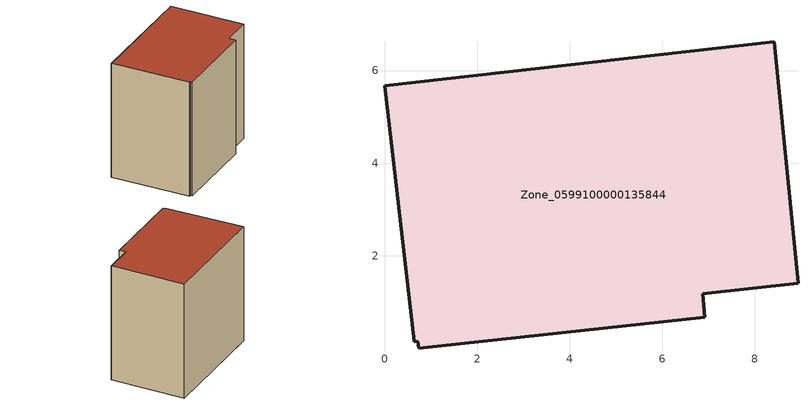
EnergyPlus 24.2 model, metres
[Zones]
Zone_0599100000135844
 floor ground (C_G): 0.74,0.01 0.72,0.16 0.64,0.15 0,5.67 8.42,6.62 8.93,1.41 6.87,1.18 6.91,0.68 z0
 wall outside (C_F): 6.87,1.18 8.93,1.41 8.42,6.62 0,5.67 0.64,0.15 0.72,0.16 0.74,0.01 6.91,0.68 6.87,1.18 z0:8.31
 roof outside (C_R): 0.72,0.16 0.74,0.01 6.91,0.68 6.87,1.18 8.93,1.41 8.42,6.62 0,5.67 0.64,0.15 z8.31
[BUILDING]
Pand.0599100000135844: North Axis=0; Terrain=City; Loads Convergence Tolerance Value=0.04; Temperature Convergence Tolerance Value=0.4; Solar Distribution=FullExterior; Maximum Number of Warmup Days=25; Minimum Number of Warmup Days=1
[Site:Location]
Rotterdam.The.Hague.AP_ZH_NLD Design_Conditions: Latitude=51.96; Longitude=4.45; Time Zone=1; Elevation=-4.5
[SITE:GROUNDTEMPERATURE:BUILDINGSURFACE]
18, 18, 18, 18, 18, 18, 18, 18, 18, 18, 18, 18
[MATERIAL] Thermal Absorptance=0.9; Solar Absorptance=0.7; Visible Absorptance=0.7
Name | Roughness | Thickness | Conductivity | Density | Specific Heat
G.TI.1946-1964 | MediumSmooth | 0.15 | 1 | 540 | 1210
F.TI.1946-1964 | Rough | 0.3 | 0.857143 | 1920 | 840
R.TI.1946-1964 | MediumRough | 0.2 | 0.277778 | 1500 | 1000
[CONSTRUCTION]
C_G: G.TI.1946-1964
C_F: F.TI.1946-1964
C_R: R.TI.1946-1964
[ZONE]
Zone_0599100000135844: Type=1; Multiplier=1; Ceiling Height=Autocalculate; Volume=Autocalculate; Floor Area=autocalculate; Part of Total Floor Area=Yes
[ZONEINFILTRATION:DESIGNFLOWRATE]
Infil_Zone_0599100000135844: Zone or ZoneList or Space or SpaceList=Zone_0599100000135844; Schedule=AlwaysOn; Design Flow Rate Calculation Method=Flow/Area; Flow Rate per Floor Area=0.003; Constant Term Coefficient=1; Temperature Term Coefficient=0; Velocity Term Coefficient=0; Velocity Squared Term Coefficient=0
[HVACTEMPLATE:ZONE:IDEALLOADSAIRSYSTEM]
Zone_0599100000135844: Maximum Heating Supply Air Temperature=50; Minimum Cooling Supply Air Temperature=13; Maximum Heating Supply Air Humidity Ratio=0.0156; Minimum Cooling Supply Air Humidity Ratio=0.0077; Heating Limit=NoLimit; Cooling Limit=NoLimit; Dehumidification Control Type=ConstantSensibleHeatRatio; Cooling Sensible Heat Ratio=0.7; Dehumidification Setpoint=60; Humidification Control Type=None; Humidification Setpoint=30; Outdoor Air Method=None; Outdoor Air Flow Rate per Person=0.00944; Outdoor Air Flow Rate per Zone Floor Area=0; Outdoor Air Flow Rate per Zone=0; Demand Controlled Ventilation Type=None; Outdoor Air Economizer Type=NoEconomizer; Heat Recovery Type=None; Sensible Heat Recovery Effectiveness=0.7; Latent Heat Recovery Effectiveness=0.65
[ZONECONTROL:THERMOSTAT]
ThermostatControl_Zone_0599100000135844: Zone or ZoneList=Zone_0599100000135844; Control Type Schedule=DualSetpointControlType; Control 1=Thermostat_Zone_0599100000135844; Temperature Difference Between Cutout And Setpoint=0
[THERMOSTATSETPOINT:DUALSETPOINT]
Thermostat_Zone_0599100000135844: Heating Setpoint Temperature Schedule=HeatingSetpoint_Zone_0599100000135844; Cooling Setpoint Temperature Schedule=CoolingSetpoint_Zone_0599100000135844
[SCHEDULE:COMPACT]
HeatingSetpoint_Zone_0599100000135844: Through: 12/31, For: AllDays, Until: 24:00, 21
CoolingSetpoint_Zone_0599100000135844: Through: 12/31, For: AllDays, Until: 24:00, 24
DualSetpointControlType: Through: 12/31, For: AllDays, Until: 24:00, 4
AlwaysOn: Through: 12/31, For: AllDays, Until: 24:00, 1
